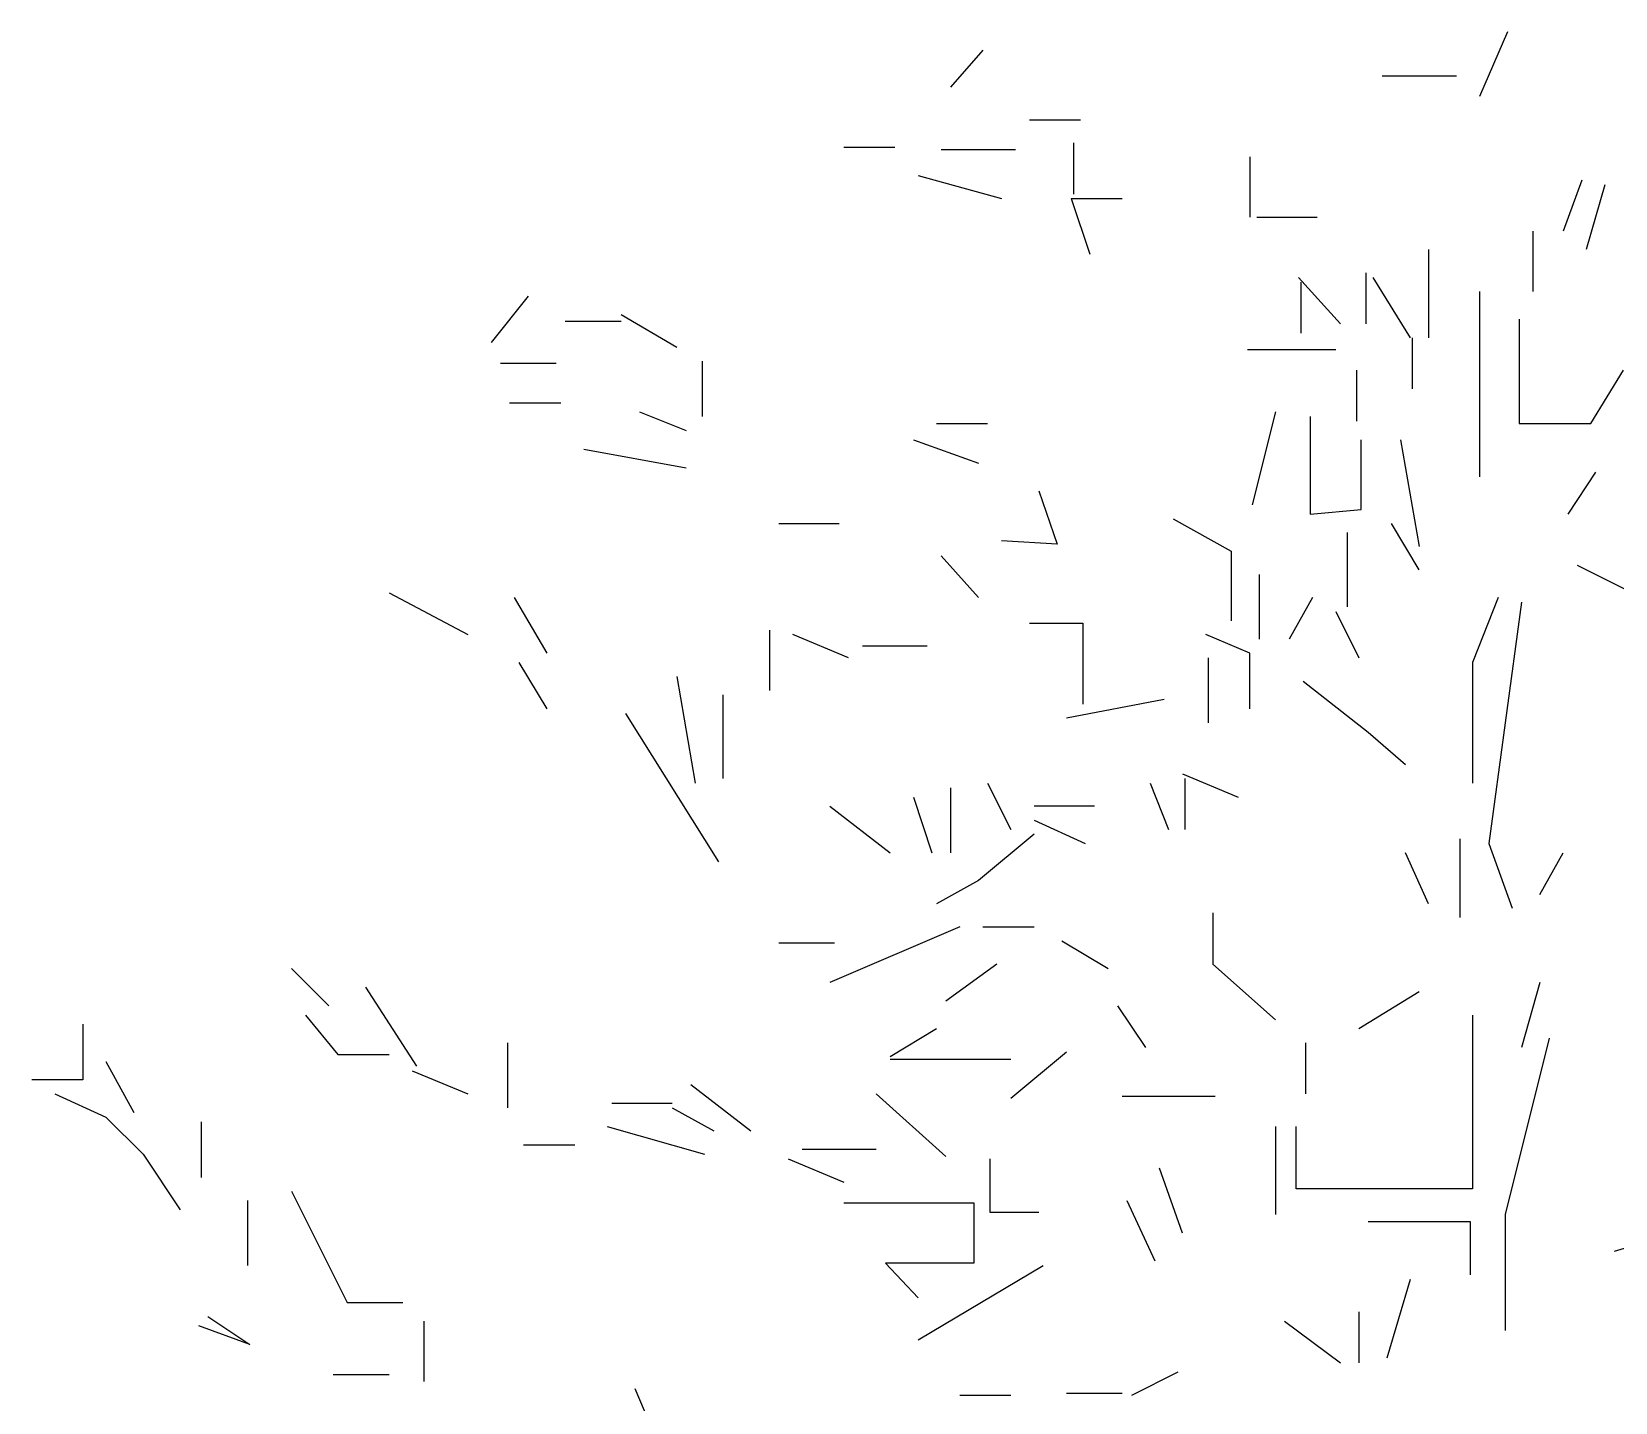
# Model space of a CAD drawing. Header units: metres. Extents: x -3.9 to 3.3, y 0 to 12.9.
# Drawn here: x -1.823 to 0.174, y 9.33 to 11.059 of the extents above; entities that cross this region are included whole.
import ezdxf

# ---------------------------------------------------------------- set-up
doc = ezdxf.new("R2010")
doc.units = ezdxf.units.M
doc.header["$LTSCALE"] = 0.2

msp = doc.modelspace()

# ---------------------------------------------------------------- linework, layer by layer
at = {"linetype": 'Continuous'}
for p, q in [((0.038, 11.0589), (0.0029, 10.977)), ((-0.6233, 11.0355), (-0.6642, 10.9887)), ((-0.6233, 11.0355), (-0.6642, 10.9887)), ((-0.12, 11.0033), (-0.0263, 11.0033)), ((-0.12, 11.0033), (-0.0263, 11.0033)), ((-0.12, 11.0033), (-0.0263, 11.0033)), ((-0.12, 11.0033), (-0.0263, 11.0033)), ((-0.12, 11.0033), (-0.0263, 11.0033)), ((-0.12, 11.0033), (-0.0263, 11.0033)), ((-0.12, 11.0033), (-0.0263, 11.0033)), ((-0.12, 11.0033), (-0.0263, 11.0033)), ((-0.12, 11.0033), (-0.0263, 11.0033)), ((-0.5647, 10.9477), (-0.5004, 10.9477)), ((-0.7344, 10.9126), (-0.7988, 10.9126)), ((-0.7344, 10.9126), (-0.7988, 10.9126)), ((-0.7344, 10.9126), (-0.7988, 10.9126)), ((-0.7344, 10.9126), (-0.7988, 10.9126)), ((-0.5823, 10.9097), (-0.6759, 10.9097)), ((-0.5091, 10.9185), (-0.5091, 10.8541)), ((-0.5091, 10.9185), (-0.5091, 10.8541)), ((-0.5091, 10.9185), (-0.5091, 10.8541)), ((-0.5091, 10.9185), (-0.5091, 10.8541)), ((-0.2868, 10.9009), (-0.2868, 10.8248)), ((-0.2868, 10.9009), (-0.2868, 10.8248)), ((-0.2868, 10.9009), (-0.2868, 10.8248)), ((-0.2868, 10.9009), (-0.2868, 10.8248)), ((-0.2868, 10.9009), (-0.2868, 10.8248)), ((-0.2868, 10.9009), (-0.2868, 10.8248)), ((-0.2868, 10.9009), (-0.2868, 10.8248)), ((-0.2868, 10.9009), (-0.2868, 10.8248)), ((-0.2868, 10.9009), (-0.2868, 10.8248)), ((-0.2868, 10.9009), (-0.2868, 10.8248)), ((-0.2868, 10.9009), (-0.2868, 10.8248)), ((-0.2868, 10.9009), (-0.2868, 10.8248)), ((-0.2868, 10.9009), (-0.2868, 10.8248)), ((-0.2868, 10.9009), (-0.2868, 10.8248)), ((-0.2868, 10.9009), (-0.2868, 10.8248)), ((-0.2868, 10.9009), (-0.2868, 10.8248)), ((-0.2868, 10.9009), (-0.2868, 10.8248)), ((-0.2868, 10.9009), (-0.2868, 10.8248)), ((-0.2868, 10.9009), (-0.2868, 10.8248)), ((-0.2868, 10.9009), (-0.2868, 10.8248)), ((-0.7052, 10.8775), (-0.5998, 10.8483)), ((-0.7052, 10.8775), (-0.5998, 10.8483)), ((-0.7052, 10.8775), (-0.5998, 10.8483)), ((-0.7052, 10.8775), (-0.5998, 10.8483)), ((-0.7052, 10.8775), (-0.5998, 10.8483)), ((-0.7052, 10.8775), (-0.5998, 10.8483)), ((-0.7052, 10.8775), (-0.5998, 10.8483)), ((-0.7052, 10.8775), (-0.5998, 10.8483)), ((-0.7052, 10.8775), (-0.5998, 10.8483)), ((-0.7052, 10.8775), (-0.5998, 10.8483)), ((-0.7052, 10.8775), (-0.5998, 10.8483)), ((-0.7052, 10.8775), (-0.5998, 10.8483)), ((-0.7052, 10.8775), (-0.5998, 10.8483)), ((-0.7052, 10.8775), (-0.5998, 10.8483)), ((0.1317, 10.8717), (0.1083, 10.8073)), ((0.1317, 10.8717), (0.1083, 10.8073)), ((0.1317, 10.8717), (0.1083, 10.8073)), ((0.1609, 10.8658), (0.1375, 10.7839)), ((0.1609, 10.8658), (0.1375, 10.7839)), ((0.1609, 10.8658), (0.1375, 10.7839)), ((0.1609, 10.8658), (0.1375, 10.7839)), ((0.1609, 10.8658), (0.1375, 10.7839)), ((0.1609, 10.8658), (0.1375, 10.7839)), ((0.1609, 10.8658), (0.1375, 10.7839)), ((-0.5121, 10.8483), (-0.4887, 10.778)), ((-0.5121, 10.8483), (-0.4887, 10.778)), ((-0.5121, 10.8483), (-0.4887, 10.778)), ((-0.5121, 10.8483), (-0.4887, 10.778)), ((-0.5121, 10.8483), (-0.4477, 10.8483)), ((-0.5121, 10.8483), (-0.4887, 10.778)), ((-0.5121, 10.8483), (-0.4887, 10.778)), ((-0.5121, 10.8483), (-0.4887, 10.778)), ((-0.5121, 10.8483), (-0.4887, 10.778)), ((-0.5121, 10.8483), (-0.4887, 10.778)), ((-0.5121, 10.8483), (-0.4887, 10.778)), ((-0.5121, 10.8483), (-0.4477, 10.8483)), ((-0.278, 10.8248), (-0.2019, 10.8248)), ((-0.278, 10.8248), (-0.2019, 10.8248)), ((-0.278, 10.8248), (-0.2019, 10.8248)), ((-0.278, 10.8248), (-0.2019, 10.8248)), ((-0.278, 10.8248), (-0.2019, 10.8248)), ((-0.278, 10.8248), (-0.2019, 10.8248)), ((-0.278, 10.8248), (-0.2019, 10.8248)), ((-0.278, 10.8248), (-0.2019, 10.8248)), ((-0.278, 10.8248), (-0.2019, 10.8248)), ((-0.278, 10.8248), (-0.2019, 10.8248)), ((0.0702, 10.8073), (0.0702, 10.7312)), ((0.0702, 10.8073), (0.0702, 10.7312)), ((0.0702, 10.8073), (0.0702, 10.7312)), ((0.0702, 10.8073), (0.0702, 10.7312)), ((-0.0614, 10.7839), (-0.0614, 10.6727)), ((-0.0614, 10.7839), (-0.0614, 10.6727)), ((-0.0614, 10.7839), (-0.0614, 10.6727)), ((-0.1726, 10.6902), (-0.2253, 10.7488)), ((-0.1726, 10.6902), (-0.2253, 10.7488)), ((-0.1726, 10.6902), (-0.2253, 10.7488)), ((-0.1726, 10.6902), (-0.2253, 10.7488)), ((-0.1726, 10.6902), (-0.2253, 10.7488)), ((-0.1726, 10.6902), (-0.2253, 10.7488)), ((-0.1726, 10.6902), (-0.2253, 10.7488)), ((-0.1726, 10.6902), (-0.2253, 10.7488)), ((-0.1726, 10.6902), (-0.2253, 10.7488)), ((-0.1726, 10.6902), (-0.2253, 10.7488)), ((-0.1726, 10.6902), (-0.2253, 10.7488)), ((-0.1726, 10.6902), (-0.2253, 10.7488)), ((-0.1726, 10.6902), (-0.2253, 10.7488)), ((-0.1726, 10.6902), (-0.2253, 10.7488)), ((-0.1726, 10.6902), (-0.2253, 10.7488)), ((-0.1405, 10.7546), (-0.1405, 10.6902)), ((-0.1405, 10.7546), (-0.1405, 10.6902)), ((-0.1405, 10.7546), (-0.1405, 10.6902)), ((-0.1405, 10.7546), (-0.1405, 10.6902)), ((-0.1405, 10.7546), (-0.1405, 10.6902)), ((-0.1405, 10.7546), (-0.1405, 10.6902)), ((-0.1405, 10.7546), (-0.1405, 10.6902)), ((-0.1405, 10.7546), (-0.1405, 10.6902)), ((-0.1405, 10.7546), (-0.1405, 10.6902)), ((-0.1405, 10.7546), (-0.1405, 10.6902)), ((-0.1405, 10.7546), (-0.1405, 10.6902)), ((-0.1405, 10.7546), (-0.1405, 10.6902)), ((-0.1405, 10.7546), (-0.1405, 10.6902)), ((-0.1405, 10.7546), (-0.1405, 10.6902)), ((-0.1405, 10.7546), (-0.1405, 10.6902)), ((-0.1317, 10.7488), (-0.0848, 10.6727)), ((-0.1317, 10.7488), (-0.0848, 10.6727)), ((-0.1317, 10.7488), (-0.0848, 10.6727)), ((-0.1317, 10.7488), (-0.0848, 10.6727)), ((-0.1317, 10.7488), (-0.0848, 10.6727)), ((-0.1317, 10.7488), (-0.0848, 10.6727)), ((-0.1317, 10.7488), (-0.0848, 10.6727)), ((-0.1317, 10.7488), (-0.0848, 10.6727)), ((-1.1968, 10.7254), (-1.2436, 10.6668)), ((-1.1968, 10.7254), (-1.2436, 10.6668)), ((-1.1968, 10.7254), (-1.2436, 10.6668)), ((-1.1968, 10.7254), (-1.2436, 10.6668)), ((-1.1968, 10.7254), (-1.2436, 10.6668)), ((-0.2224, 10.7429), (-0.2224, 10.6785)), ((-0.2224, 10.7429), (-0.2224, 10.6785)), ((0.0029, 10.7312), (0.0029, 10.4971)), ((0.0029, 10.7312), (0.0029, 10.4971)), ((0.0029, 10.7312), (0.0029, 10.4971)), ((0.0029, 10.7312), (0.0029, 10.4971)), ((0.0029, 10.7312), (0.0029, 10.4971)), ((0.0029, 10.7312), (0.0029, 10.4971)), ((0.0029, 10.7312), (0.0029, 10.4971)), ((0.0029, 10.7312), (0.0029, 10.4971)), ((-1.0797, 10.6932), (-1.15, 10.6932)), ((-1.0797, 10.6932), (-1.15, 10.6932)), ((-1.0797, 10.6932), (-1.15, 10.6932)), ((-1.0797, 10.6932), (-1.15, 10.6932)), ((-1.0797, 10.6932), (-1.15, 10.6932)), ((-1.0797, 10.702), (-1.0095, 10.661)), ((-1.0797, 10.702), (-1.0095, 10.661)), ((0.0527, 10.6961), (0.0527, 10.5644)), ((0.0527, 10.6961), (0.0527, 10.5644)), ((0.0527, 10.6961), (0.0527, 10.5644)), ((0.0527, 10.6961), (0.0527, 10.5644)), ((0.0527, 10.6961), (0.0527, 10.5644)), ((0.0527, 10.6961), (0.0527, 10.5644)), ((-0.0819, 10.6727), (-0.0819, 10.6083)), ((-0.0819, 10.6727), (-0.0819, 10.6083)), ((-0.2897, 10.6581), (-0.1785, 10.6581)), ((-0.2897, 10.6581), (-0.1785, 10.6581)), ((-0.2897, 10.6581), (-0.1785, 10.6581)), ((-0.2897, 10.6581), (-0.1785, 10.6581)), ((-0.2897, 10.6581), (-0.1785, 10.6581)), ((-0.2897, 10.6581), (-0.1785, 10.6581)), ((-1.2319, 10.6405), (-1.1617, 10.6405)), ((-0.9773, 10.6434), (-0.9773, 10.5732)), ((-0.9773, 10.6434), (-0.9773, 10.5732)), ((-0.9773, 10.6434), (-0.9773, 10.5732)), ((-0.9773, 10.6434), (-0.9773, 10.5732)), ((-0.9773, 10.6434), (-0.9773, 10.5732)), ((-0.9773, 10.6434), (-0.9773, 10.5732)), ((-0.9773, 10.6434), (-0.9773, 10.5732)), ((-0.1522, 10.6317), (-0.1522, 10.5674)), ((-0.1522, 10.6317), (-0.1522, 10.5674)), ((-0.1522, 10.6317), (-0.1522, 10.5674)), ((-0.1522, 10.6317), (-0.1522, 10.5674)), ((-0.1522, 10.6317), (-0.1522, 10.5674)), ((0.1434, 10.5644), (0.1844, 10.6317)), ((0.1434, 10.5644), (0.1844, 10.6317)), ((0.1434, 10.5644), (0.1844, 10.6317)), ((0.1434, 10.5644), (0.1844, 10.6317)), ((0.1434, 10.5644), (0.1844, 10.6317)), ((0.1434, 10.5644), (0.1844, 10.6317)), ((-1.2202, 10.5908), (-1.1558, 10.5908)), ((-1.2202, 10.5908), (-1.1558, 10.5908)), ((-1.0563, 10.5791), (-0.9978, 10.5556)), ((-1.0563, 10.5791), (-0.9978, 10.5556)), ((-1.0563, 10.5791), (-0.9978, 10.5556)), ((-1.0563, 10.5791), (-0.9978, 10.5556)), ((-1.0563, 10.5791), (-0.9978, 10.5556)), ((-1.0563, 10.5791), (-0.9978, 10.5556)), ((-1.0563, 10.5791), (-0.9978, 10.5556)), ((-0.6818, 10.5644), (-0.6174, 10.5644)), ((-0.6818, 10.5644), (-0.6174, 10.5644)), ((-0.2546, 10.5791), (-0.2838, 10.462)), ((-0.2546, 10.5791), (-0.2838, 10.462)), ((-0.2546, 10.5791), (-0.2838, 10.462)), ((-0.2546, 10.5791), (-0.2838, 10.462)), ((-0.2546, 10.5791), (-0.2838, 10.462)), ((-0.2107, 10.5732), (-0.2107, 10.4503)), ((-0.2107, 10.5732), (-0.2107, 10.4503)), ((-0.2107, 10.5732), (-0.2107, 10.4503)), ((-0.2107, 10.5732), (-0.2107, 10.4503)), ((-0.2107, 10.5732), (-0.2107, 10.4503)), ((-0.2107, 10.5732), (-0.2107, 10.4503)), ((-0.2107, 10.5732), (-0.2107, 10.4503)), ((-0.2107, 10.5732), (-0.2107, 10.4503)), ((-0.2107, 10.5732), (-0.2107, 10.4503)), ((-0.2107, 10.5732), (-0.2107, 10.4503)), ((-0.2107, 10.5732), (-0.2107, 10.4503)), ((0.0527, 10.5644), (0.1434, 10.5644)), ((0.0527, 10.5644), (0.1434, 10.5644)), ((0.0527, 10.5644), (0.1434, 10.5644)), ((0.0527, 10.5644), (0.1434, 10.5644)), ((0.0527, 10.5644), (0.1434, 10.5644)), ((0.0527, 10.5644), (0.1434, 10.5644)), ((-1.1265, 10.5322), (-0.9978, 10.5088)), ((-1.1265, 10.5322), (-0.9978, 10.5088)), ((-1.1265, 10.5322), (-0.9978, 10.5088)), ((-1.1265, 10.5322), (-0.9978, 10.5088)), ((-1.1265, 10.5322), (-0.9978, 10.5088)), ((-1.1265, 10.5322), (-0.9978, 10.5088)), ((-1.1265, 10.5322), (-0.9978, 10.5088)), ((-0.711, 10.5439), (-0.6291, 10.5147)), ((-0.711, 10.5439), (-0.6291, 10.5147)), ((-0.711, 10.5439), (-0.6291, 10.5147)), ((-0.711, 10.5439), (-0.6291, 10.5147)), ((-0.711, 10.5439), (-0.6291, 10.5147)), ((-0.711, 10.5439), (-0.6291, 10.5147)), ((-0.711, 10.5439), (-0.6291, 10.5147)), ((-0.711, 10.5439), (-0.6291, 10.5147)), ((-0.711, 10.5439), (-0.6291, 10.5147)), ((-0.711, 10.5439), (-0.6291, 10.5147)), ((-0.711, 10.5439), (-0.6291, 10.5147)), ((-0.711, 10.5439), (-0.6291, 10.5147)), ((-0.711, 10.5439), (-0.6291, 10.5147)), ((-0.711, 10.5439), (-0.6291, 10.5147)), ((-0.711, 10.5439), (-0.6291, 10.5147)), ((-0.1463, 10.4562), (-0.1463, 10.5439)), ((-0.1463, 10.4562), (-0.1463, 10.5439)), ((-0.1463, 10.4562), (-0.1463, 10.5439)), ((-0.1463, 10.4562), (-0.1463, 10.5439)), ((-0.1463, 10.4562), (-0.1463, 10.5439)), ((-0.1463, 10.4562), (-0.1463, 10.5439)), ((-0.1463, 10.4562), (-0.1463, 10.5439)), ((-0.1463, 10.4562), (-0.1463, 10.5439)), ((-0.1463, 10.4562), (-0.1463, 10.5439)), ((-0.1463, 10.4562), (-0.1463, 10.5439)), ((-0.1463, 10.4562), (-0.1463, 10.5439)), ((-0.0966, 10.5439), (-0.0731, 10.4093)), ((-0.0966, 10.5439), (-0.0731, 10.4093)), ((-0.0966, 10.5439), (-0.0731, 10.4093)), ((-0.0966, 10.5439), (-0.0731, 10.4093)), ((-0.0966, 10.5439), (-0.0731, 10.4093)), ((-0.0966, 10.5439), (-0.0731, 10.4093)), ((-0.0966, 10.5439), (-0.0731, 10.4093)), ((-0.0966, 10.5439), (-0.0731, 10.4093)), ((-0.0966, 10.5439), (-0.0731, 10.4093)), ((-0.0966, 10.5439), (-0.0731, 10.4093)), ((-0.0966, 10.5439), (-0.0731, 10.4093)), ((-0.0966, 10.5439), (-0.0731, 10.4093)), ((0.1492, 10.503), (0.1141, 10.4503)), ((0.1492, 10.503), (0.1141, 10.4503)), ((0.1492, 10.503), (0.1141, 10.4503)), ((0.1492, 10.503), (0.1141, 10.4503)), ((0.1492, 10.503), (0.1141, 10.4503)), ((0.1492, 10.503), (0.1141, 10.4503)), ((0.1492, 10.503), (0.1141, 10.4503)), ((0.1492, 10.503), (0.1141, 10.4503)), ((0.1492, 10.503), (0.1141, 10.4503)), ((0.1492, 10.503), (0.1141, 10.4503)), ((0.1492, 10.503), (0.1141, 10.4503)), ((0.1492, 10.503), (0.1141, 10.4503)), ((0.1492, 10.503), (0.1141, 10.4503)), ((-0.553, 10.4796), (-0.5296, 10.4123)), ((-0.553, 10.4796), (-0.5296, 10.4123)), ((-0.553, 10.4796), (-0.5296, 10.4123)), ((-0.553, 10.4796), (-0.5296, 10.4123)), ((-0.553, 10.4796), (-0.5296, 10.4123)), ((-0.553, 10.4796), (-0.5296, 10.4123)), ((-0.553, 10.4796), (-0.5296, 10.4123)), ((-0.553, 10.4796), (-0.5296, 10.4123)), ((-0.553, 10.4796), (-0.5296, 10.4123)), ((-0.553, 10.4796), (-0.5296, 10.4123)), ((-0.553, 10.4796), (-0.5296, 10.4123)), ((-0.553, 10.4796), (-0.5296, 10.4123)), ((-0.553, 10.4796), (-0.5296, 10.4123)), ((-0.553, 10.4796), (-0.5296, 10.4123)), ((-0.553, 10.4796), (-0.5296, 10.4123)), ((-0.2107, 10.4503), (-0.1463, 10.4562)), ((-0.2107, 10.4503), (-0.1463, 10.4562)), ((-0.2107, 10.4503), (-0.1463, 10.4562)), ((-0.2107, 10.4503), (-0.1463, 10.4562)), ((-0.2107, 10.4503), (-0.1463, 10.4562)), ((-0.2107, 10.4503), (-0.1463, 10.4562)), ((-0.2107, 10.4503), (-0.1463, 10.4562)), ((-0.2107, 10.4503), (-0.1463, 10.4562)), ((-0.2107, 10.4503), (-0.1463, 10.4562)), ((-0.2107, 10.4503), (-0.1463, 10.4562)), ((-0.2107, 10.4503), (-0.1463, 10.4562)), ((-0.8807, 10.4386), (-0.8047, 10.4386)), ((-0.8807, 10.4386), (-0.8047, 10.4386)), ((-0.8807, 10.4386), (-0.8047, 10.4386)), ((-0.8807, 10.4386), (-0.8047, 10.4386)), ((-0.8807, 10.4386), (-0.8047, 10.4386)), ((-0.8807, 10.4386), (-0.8047, 10.4386)), ((-0.8807, 10.4386), (-0.8047, 10.4386)), ((-0.8807, 10.4386), (-0.8047, 10.4386)), ((-0.8807, 10.4386), (-0.8047, 10.4386)), ((-0.8807, 10.4386), (-0.8047, 10.4386)), ((-0.8807, 10.4386), (-0.8047, 10.4386)), ((-0.8807, 10.4386), (-0.8047, 10.4386)), ((-0.8807, 10.4386), (-0.8047, 10.4386)), ((-0.8807, 10.4386), (-0.8047, 10.4386)), ((-0.8807, 10.4386), (-0.8047, 10.4386)), ((-0.8807, 10.4386), (-0.8047, 10.4386)), ((-0.8807, 10.4386), (-0.8047, 10.4386)), ((-0.8807, 10.4386), (-0.8047, 10.4386)), ((-0.8807, 10.4386), (-0.8047, 10.4386)), ((-0.8807, 10.4386), (-0.8047, 10.4386)), ((-0.8807, 10.4386), (-0.8047, 10.4386)), ((-0.8807, 10.4386), (-0.8047, 10.4386)), ((-0.8807, 10.4386), (-0.8047, 10.4386)), ((-0.8807, 10.4386), (-0.8047, 10.4386)), ((-0.8807, 10.4386), (-0.8047, 10.4386)), ((-0.8807, 10.4386), (-0.8047, 10.4386)), ((-0.8807, 10.4386), (-0.8047, 10.4386)), ((-0.8807, 10.4386), (-0.8047, 10.4386)), ((-0.8807, 10.4386), (-0.8047, 10.4386)), ((-0.8807, 10.4386), (-0.8047, 10.4386)), ((-0.8807, 10.4386), (-0.8047, 10.4386)), ((-0.3833, 10.4445), (-0.3102, 10.4035)), ((-0.1639, 10.4269), (-0.1639, 10.3333)), ((-0.1639, 10.4269), (-0.1639, 10.3333)), ((-0.1639, 10.4269), (-0.1639, 10.3333)), ((-0.1639, 10.4269), (-0.1639, 10.3333)), ((-0.0731, 10.3801), (-0.1083, 10.4386)), ((-0.0731, 10.3801), (-0.1083, 10.4386)), ((-0.0731, 10.3801), (-0.1083, 10.4386)), ((-0.0731, 10.3801), (-0.1083, 10.4386)), ((-0.5296, 10.4123), (-0.5998, 10.4167)), ((-0.5296, 10.4123), (-0.5998, 10.4167)), ((-0.5296, 10.4123), (-0.5998, 10.4167)), ((-0.5296, 10.4123), (-0.5998, 10.4167)), ((-0.5296, 10.4123), (-0.5998, 10.4167)), ((-0.5296, 10.4123), (-0.5998, 10.4167)), ((-0.5296, 10.4123), (-0.5998, 10.4167)), ((-0.5296, 10.4123), (-0.5998, 10.4167)), ((-0.5296, 10.4123), (-0.5998, 10.4167)), ((-0.5296, 10.4123), (-0.5998, 10.4167)), ((-0.5296, 10.4123), (-0.5998, 10.4167)), ((-0.5296, 10.4123), (-0.5998, 10.4167)), ((-0.5296, 10.4123), (-0.5998, 10.4167)), ((-0.5296, 10.4123), (-0.5998, 10.4167)), ((-0.5296, 10.4123), (-0.5998, 10.4167)), ((-0.6759, 10.3976), (-0.6291, 10.345)), ((-0.6759, 10.3976), (-0.6291, 10.345)), ((-0.6759, 10.3976), (-0.6291, 10.345)), ((-0.6759, 10.3976), (-0.6291, 10.345)), ((-0.6759, 10.3976), (-0.6291, 10.345)), ((-0.6759, 10.3976), (-0.6291, 10.345)), ((-0.6759, 10.3976), (-0.6291, 10.345)), ((-0.6759, 10.3976), (-0.6291, 10.345)), ((-0.6759, 10.3976), (-0.6291, 10.345)), ((-0.6759, 10.3976), (-0.6291, 10.345)), ((-0.6759, 10.3976), (-0.6291, 10.345)), ((-0.6759, 10.3976), (-0.6291, 10.345)), ((-0.6759, 10.3976), (-0.6291, 10.345)), ((-0.6759, 10.3976), (-0.6291, 10.345)), ((-0.6759, 10.3976), (-0.6291, 10.345)), ((-0.3102, 10.4035), (-0.3102, 10.3157)), ((0.1258, 10.3859), (0.2312, 10.3333)), ((0.1258, 10.3859), (0.2312, 10.3333)), ((0.1258, 10.3859), (0.2312, 10.3333)), ((0.1258, 10.3859), (0.2312, 10.3333)), ((0.1258, 10.3859), (0.2312, 10.3333)), ((0.1258, 10.3859), (0.2312, 10.3333)), ((-0.275, 10.3742), (-0.275, 10.2923)), ((-0.275, 10.3742), (-0.275, 10.2923)), ((-1.3723, 10.3508), (-1.2728, 10.2982)), ((-1.3723, 10.3508), (-1.2728, 10.2982)), ((-1.3723, 10.3508), (-1.2728, 10.2982)), ((-1.3723, 10.3508), (-1.2728, 10.2982)), ((-1.3723, 10.3508), (-1.2728, 10.2982)), ((-1.3723, 10.3508), (-1.2728, 10.2982)), ((-1.3723, 10.3508), (-1.2728, 10.2982)), ((-1.3723, 10.3508), (-1.2728, 10.2982)), ((-1.3723, 10.3508), (-1.2728, 10.2982)), ((-1.3723, 10.3508), (-1.2728, 10.2982)), ((-1.3723, 10.3508), (-1.2728, 10.2982)), ((-1.3723, 10.3508), (-1.2728, 10.2982)), ((-1.3723, 10.3508), (-1.2728, 10.2982)), ((-1.3723, 10.3508), (-1.2728, 10.2982)), ((-1.3723, 10.3508), (-1.2728, 10.2982)), ((-1.2143, 10.345), (-1.1734, 10.2747)), ((-1.2143, 10.345), (-1.1734, 10.2747)), ((-1.2143, 10.345), (-1.1734, 10.2747)), ((-0.2078, 10.345), (-0.237, 10.2923)), ((-0.2078, 10.345), (-0.237, 10.2923)), ((-0.2078, 10.345), (-0.237, 10.2923)), ((0.0263, 10.345), (-0.0059, 10.263)), ((0.0263, 10.345), (-0.0059, 10.263)), ((0.0263, 10.345), (-0.0059, 10.263)), ((0.0263, 10.345), (-0.0059, 10.263)), ((0.0263, 10.345), (-0.0059, 10.263)), ((0.0263, 10.345), (-0.0059, 10.263)), ((0.0263, 10.345), (-0.0059, 10.263)), ((0.0263, 10.345), (-0.0059, 10.263)), ((-0.1785, 10.3274), (-0.1492, 10.2689)), ((-0.1785, 10.3274), (-0.1492, 10.2689)), ((-0.1785, 10.3274), (-0.1492, 10.2689)), ((-0.1785, 10.3274), (-0.1492, 10.2689)), ((-0.1785, 10.3274), (-0.1492, 10.2689)), ((-0.1785, 10.3274), (-0.1492, 10.2689)), ((-0.1785, 10.3274), (-0.1492, 10.2689)), ((-0.1785, 10.3274), (-0.1492, 10.2689)), ((-0.1785, 10.3274), (-0.1492, 10.2689)), ((-0.1785, 10.3274), (-0.1492, 10.2689)), ((0.0556, 10.3391), (0.0146, 10.0348)), ((0.0556, 10.3391), (0.0146, 10.0348)), ((0.0556, 10.3391), (0.0146, 10.0348)), ((0.0556, 10.3391), (0.0146, 10.0348)), ((0.0556, 10.3391), (0.0146, 10.0348)), ((0.0556, 10.3391), (0.0146, 10.0348)), ((-0.5647, 10.3128), (-0.4974, 10.3128)), ((-0.4974, 10.3128), (-0.4974, 10.2104)), ((-0.8925, 10.304), (-0.8925, 10.2279)), ((-0.8925, 10.304), (-0.8925, 10.2279)), ((-0.8925, 10.304), (-0.8925, 10.2279)), ((-0.8925, 10.304), (-0.8925, 10.2279)), ((-0.8925, 10.304), (-0.8925, 10.2279)), ((-0.8925, 10.304), (-0.8925, 10.2279)), ((-0.8925, 10.304), (-0.8925, 10.2279)), ((-0.793, 10.2689), (-0.8632, 10.2982)), ((-0.2868, 10.2747), (-0.3423, 10.2982)), ((-0.2868, 10.2747), (-0.3423, 10.2982)), ((-0.2868, 10.2747), (-0.3423, 10.2982)), ((-0.2868, 10.2747), (-0.3423, 10.2982)), ((-0.2868, 10.2747), (-0.3423, 10.2982)), ((-0.6935, 10.2835), (-0.7754, 10.2835)), ((-0.3394, 10.2689), (-0.3394, 10.187)), ((-0.3394, 10.2689), (-0.3394, 10.187)), ((-0.3394, 10.2689), (-0.3394, 10.187)), ((-0.3394, 10.2689), (-0.3394, 10.187)), ((-0.3394, 10.2689), (-0.3394, 10.187)), ((-0.2868, 10.2045), (-0.2868, 10.2747)), ((-0.2868, 10.2045), (-0.2868, 10.2747)), ((-0.2868, 10.2045), (-0.2868, 10.2747)), ((-0.2868, 10.2045), (-0.2868, 10.2747)), ((-0.2868, 10.2045), (-0.2868, 10.2747)), ((-1.2085, 10.263), (-1.1734, 10.2045)), ((-1.2085, 10.263), (-1.1734, 10.2045)), ((-1.0095, 10.2455), (-0.9861, 10.1109)), ((-0.0059, 10.263), (-0.0059, 10.1109)), ((-0.0059, 10.263), (-0.0059, 10.1109)), ((-0.0059, 10.263), (-0.0059, 10.1109)), ((-0.0059, 10.263), (-0.0059, 10.1109)), ((-0.0059, 10.263), (-0.0059, 10.1109)), ((-0.0059, 10.263), (-0.0059, 10.1109)), ((-0.0059, 10.263), (-0.0059, 10.1109)), ((-0.0059, 10.263), (-0.0059, 10.1109)), ((-0.2195, 10.2396), (-0.1375, 10.1753)), ((-0.2195, 10.2396), (-0.1375, 10.1753)), ((-0.2195, 10.2396), (-0.1375, 10.1753)), ((-0.2195, 10.2396), (-0.1375, 10.1753)), ((-0.2195, 10.2396), (-0.1375, 10.1753)), ((-0.2195, 10.2396), (-0.1375, 10.1753)), ((-0.2195, 10.2396), (-0.1375, 10.1753)), ((-0.2195, 10.2396), (-0.1375, 10.1753)), ((-0.2195, 10.2396), (-0.1375, 10.1753)), ((-0.951, 10.1167), (-0.951, 10.2221)), ((-0.951, 10.1167), (-0.951, 10.2221)), ((-0.951, 10.1167), (-0.951, 10.2221)), ((-0.951, 10.1167), (-0.951, 10.2221)), ((-0.395, 10.2162), (-0.5179, 10.1928)), ((-0.395, 10.2162), (-0.5179, 10.1928)), ((-0.395, 10.2162), (-0.5179, 10.1928)), ((-0.395, 10.2162), (-0.5179, 10.1928)), ((-0.395, 10.2162), (-0.5179, 10.1928)), ((-1.0739, 10.1987), (-0.9568, 10.0114)), ((-1.0739, 10.1987), (-0.9568, 10.0114)), ((-1.0739, 10.1987), (-0.9568, 10.0114)), ((-0.1375, 10.1753), (-0.0907, 10.1343)), ((-0.1375, 10.1753), (-0.0907, 10.1343)), ((-0.1375, 10.1753), (-0.0907, 10.1343)), ((-0.1375, 10.1753), (-0.0907, 10.1343)), ((-0.1375, 10.1753), (-0.0907, 10.1343)), ((-0.1375, 10.1753), (-0.0907, 10.1343)), ((-0.1375, 10.1753), (-0.0907, 10.1343)), ((-0.1375, 10.1753), (-0.0907, 10.1343)), ((-0.1375, 10.1753), (-0.0907, 10.1343)), ((-0.6174, 10.1109), (-0.5881, 10.0524)), ((-0.6174, 10.1109), (-0.5881, 10.0524)), ((-0.4126, 10.1109), (-0.3892, 10.0524)), ((-0.3716, 10.1226), (-0.3014, 10.0933)), ((-0.3716, 10.1226), (-0.3014, 10.0933)), ((-0.3716, 10.1226), (-0.3014, 10.0933)), ((-0.3716, 10.1226), (-0.3014, 10.0933)), ((-0.3716, 10.1226), (-0.3014, 10.0933)), ((-0.3716, 10.1226), (-0.3014, 10.0933)), ((-0.3716, 10.1226), (-0.3014, 10.0933)), ((-0.3716, 10.1226), (-0.3014, 10.0933)), ((-0.3716, 10.1226), (-0.3014, 10.0933)), ((-0.3716, 10.1226), (-0.3014, 10.0933)), ((-0.3716, 10.1226), (-0.3014, 10.0933)), ((-0.3716, 10.1226), (-0.3014, 10.0933)), ((-0.3687, 10.1167), (-0.3687, 10.0524)), ((-0.3687, 10.1167), (-0.3687, 10.0524)), ((-0.711, 10.0933), (-0.6876, 10.0231)), ((-0.711, 10.0933), (-0.6876, 10.0231)), ((-0.6642, 10.105), (-0.6642, 10.0231)), ((-0.6642, 10.105), (-0.6642, 10.0231)), ((-0.6642, 10.105), (-0.6642, 10.0231)), ((-0.6642, 10.105), (-0.6642, 10.0231)), ((-0.6642, 10.105), (-0.6642, 10.0231)), ((-0.6642, 10.105), (-0.6642, 10.0231)), ((-0.6642, 10.105), (-0.6642, 10.0231)), ((-0.8164, 10.0816), (-0.7403, 10.0231)), ((-0.8164, 10.0816), (-0.7403, 10.0231)), ((-0.4828, 10.0816), (-0.5589, 10.0816)), ((-0.4828, 10.0816), (-0.5589, 10.0816)), ((-0.4828, 10.0816), (-0.5589, 10.0816)), ((-0.4828, 10.0816), (-0.5589, 10.0816)), ((-0.4828, 10.0816), (-0.5589, 10.0816)), ((-0.4828, 10.0816), (-0.5589, 10.0816)), ((-0.5589, 10.0465), (-0.6291, 9.988)), ((-0.5589, 10.0465), (-0.6291, 9.988)), ((-0.5589, 10.0465), (-0.6291, 9.988)), ((-0.5589, 10.0465), (-0.6291, 9.988)), ((-0.5589, 10.0641), (-0.4945, 10.0348)), ((-0.5589, 10.0641), (-0.4945, 10.0348)), ((-0.0219, 10.0407), (-0.0219, 9.9412)), ((-0.0219, 10.0407), (-0.0219, 9.9412)), ((-0.0219, 10.0407), (-0.0219, 9.9412)), ((-0.0219, 10.0407), (-0.0219, 9.9412)), ((-0.0219, 10.0407), (-0.0219, 9.9412)), ((-0.0219, 10.0407), (-0.0219, 9.9412)), ((-0.0219, 10.0407), (-0.0219, 9.9412)), ((-0.0219, 10.0407), (-0.0219, 9.9412)), ((-0.0219, 10.0407), (-0.0219, 9.9412)), ((-0.0219, 10.0407), (-0.0219, 9.9412)), ((-0.0219, 10.0407), (-0.0219, 9.9412)), ((-0.0219, 10.0407), (-0.0219, 9.9412)), ((0.0146, 10.0348), (0.0439, 9.9529)), ((0.0146, 10.0348), (0.0439, 9.9529)), ((0.0146, 10.0348), (0.0439, 9.9529)), ((0.0146, 10.0348), (0.0439, 9.9529)), ((0.0146, 10.0348), (0.0439, 9.9529)), ((0.0146, 10.0348), (0.0439, 9.9529)), ((-0.0614, 9.9587), (-0.0907, 10.0231)), ((-0.0614, 9.9587), (-0.0907, 10.0231)), ((-0.0614, 9.9587), (-0.0907, 10.0231)), ((-0.0614, 9.9587), (-0.0907, 10.0231)), ((-0.0614, 9.9587), (-0.0907, 10.0231)), ((-0.0614, 9.9587), (-0.0907, 10.0231)), ((-0.0614, 9.9587), (-0.0907, 10.0231)), ((-0.0614, 9.9587), (-0.0907, 10.0231)), ((-0.0614, 9.9587), (-0.0907, 10.0231)), ((-0.0614, 9.9587), (-0.0907, 10.0231)), ((-0.0614, 9.9587), (-0.0907, 10.0231)), ((-0.0614, 9.9587), (-0.0907, 10.0231)), ((0.079, 9.9704), (0.1083, 10.0231)), ((0.079, 9.9704), (0.1083, 10.0231)), ((0.079, 9.9704), (0.1083, 10.0231)), ((0.079, 9.9704), (0.1083, 10.0231)), ((0.079, 9.9704), (0.1083, 10.0231)), ((0.079, 9.9704), (0.1083, 10.0231)), ((-0.6291, 9.988), (-0.6818, 9.9587)), ((-0.6291, 9.988), (-0.6818, 9.9587)), ((-0.6291, 9.988), (-0.6818, 9.9587)), ((-0.6291, 9.988), (-0.6818, 9.9587)), ((-0.3336, 9.947), (-0.3336, 9.8826)), ((-0.3336, 9.947), (-0.3336, 9.8826)), ((-0.6525, 9.9295), (-0.8164, 9.8592)), ((-0.6525, 9.9295), (-0.8164, 9.8592)), ((-0.6525, 9.9295), (-0.8164, 9.8592)), ((-0.6525, 9.9295), (-0.8164, 9.8592)), ((-0.6525, 9.9295), (-0.8164, 9.8592)), ((-0.6525, 9.9295), (-0.8164, 9.8592)), ((-0.6525, 9.9295), (-0.8164, 9.8592)), ((-0.6525, 9.9295), (-0.8164, 9.8592)), ((-0.6525, 9.9295), (-0.8164, 9.8592)), ((-0.6525, 9.9295), (-0.8164, 9.8592)), ((-0.6525, 9.9295), (-0.8164, 9.8592)), ((-0.6525, 9.9295), (-0.8164, 9.8592)), ((-0.6233, 9.9295), (-0.5589, 9.9295)), ((-0.6233, 9.9295), (-0.5589, 9.9295)), ((-0.8105, 9.909), (-0.8807, 9.909)), ((-0.5238, 9.9119), (-0.4653, 9.8768)), ((-0.5238, 9.9119), (-0.4653, 9.8768)), ((-0.5238, 9.9119), (-0.4653, 9.8768)), ((-0.5238, 9.9119), (-0.4653, 9.8768)), ((-0.5238, 9.9119), (-0.4653, 9.8768)), ((-0.5238, 9.9119), (-0.4653, 9.8768)), ((-0.5238, 9.9119), (-0.4653, 9.8768)), ((-0.5238, 9.9119), (-0.4653, 9.8768)), ((-0.5238, 9.9119), (-0.4653, 9.8768)), ((-0.5238, 9.9119), (-0.4653, 9.8768)), ((-1.4484, 9.83), (-1.4952, 9.8768)), ((-1.4484, 9.83), (-1.4952, 9.8768)), ((-1.4484, 9.83), (-1.4952, 9.8768)), ((-1.4484, 9.83), (-1.4952, 9.8768)), ((-0.6057, 9.8826), (-0.6701, 9.8358)), ((-0.6057, 9.8826), (-0.6701, 9.8358)), ((-0.3336, 9.8826), (-0.2546, 9.8124)), ((-0.3336, 9.8826), (-0.2546, 9.8124)), ((-1.3372, 9.7539), (-1.4016, 9.8534)), ((-1.3372, 9.7539), (-1.4016, 9.8534)), ((-1.3372, 9.7539), (-1.4016, 9.8534)), ((-1.3372, 9.7539), (-1.4016, 9.8534)), ((-0.0731, 9.8475), (-0.1492, 9.8007)), ((-0.0731, 9.8475), (-0.1492, 9.8007)), ((-0.0731, 9.8475), (-0.1492, 9.8007)), ((-0.0731, 9.8475), (-0.1492, 9.8007)), ((-0.0731, 9.8475), (-0.1492, 9.8007)), ((-0.0731, 9.8475), (-0.1492, 9.8007)), ((-0.0731, 9.8475), (-0.1492, 9.8007)), ((-0.0731, 9.8475), (-0.1492, 9.8007)), ((-0.0731, 9.8475), (-0.1492, 9.8007)), ((-0.0731, 9.8475), (-0.1492, 9.8007)), ((-0.0731, 9.8475), (-0.1492, 9.8007)), ((-0.0731, 9.8475), (-0.1492, 9.8007)), ((-0.0731, 9.8475), (-0.1492, 9.8007)), ((-0.0731, 9.8475), (-0.1492, 9.8007)), ((-0.0731, 9.8475), (-0.1492, 9.8007)), ((-0.0731, 9.8475), (-0.1492, 9.8007)), ((0.079, 9.8592), (0.0556, 9.7773)), ((0.079, 9.8592), (0.0556, 9.7773)), ((0.079, 9.8592), (0.0556, 9.7773)), ((0.079, 9.8592), (0.0556, 9.7773)), ((0.079, 9.8592), (0.0556, 9.7773)), ((0.079, 9.8592), (0.0556, 9.7773)), ((0.079, 9.8592), (0.0556, 9.7773)), ((0.079, 9.8592), (0.0556, 9.7773)), ((0.079, 9.8592), (0.0556, 9.7773)), ((-0.4535, 9.83), (-0.4184, 9.7773)), ((-0.4535, 9.83), (-0.4184, 9.7773)), ((-0.4535, 9.83), (-0.4184, 9.7773)), ((-1.7586, 9.8066), (-1.7586, 9.7363)), ((-1.7586, 9.8066), (-1.7586, 9.7363)), ((-1.4777, 9.8183), (-1.4367, 9.7685)), ((-1.4777, 9.8183), (-1.4367, 9.7685)), ((-1.4777, 9.8183), (-1.4367, 9.7685)), ((-1.4777, 9.8183), (-1.4367, 9.7685)), ((-0.0059, 9.8183), (-0.0059, 9.5988)), ((-0.0059, 9.8183), (-0.0059, 9.5988)), ((-0.0059, 9.8183), (-0.0059, 9.5988)), ((-0.0059, 9.8183), (-0.0059, 9.5988)), ((-0.6818, 9.8007), (-0.7403, 9.7656)), ((-0.6818, 9.8007), (-0.7403, 9.7656)), ((0.0907, 9.789), (0.0351, 9.5666)), ((0.0907, 9.789), (0.0351, 9.5666)), ((0.0907, 9.789), (0.0351, 9.5666)), ((0.0907, 9.789), (0.0351, 9.5666)), ((0.0907, 9.789), (0.0351, 9.5666)), ((0.0907, 9.789), (0.0351, 9.5666)), ((0.0907, 9.789), (0.0351, 9.5666)), ((0.0907, 9.789), (0.0351, 9.5666)), ((0.0907, 9.789), (0.0351, 9.5666)), ((0.0907, 9.789), (0.0351, 9.5666)), ((0.0907, 9.789), (0.0351, 9.5666)), ((0.0907, 9.789), (0.0351, 9.5666)), ((0.0907, 9.789), (0.0351, 9.5666)), ((0.0907, 9.789), (0.0351, 9.5666)), ((0.0907, 9.789), (0.0351, 9.5666)), ((-1.4367, 9.7685), (-1.3723, 9.7685)), ((-1.4367, 9.7685), (-1.3723, 9.7685)), ((-1.4367, 9.7685), (-1.3723, 9.7685)), ((-1.4367, 9.7685), (-1.3723, 9.7685)), ((-1.2231, 9.7832), (-1.2231, 9.7012)), ((-1.2231, 9.7832), (-1.2231, 9.7012)), ((-1.2231, 9.7832), (-1.2231, 9.7012)), ((-1.2231, 9.7832), (-1.2231, 9.7012)), ((-1.2231, 9.7832), (-1.2231, 9.7012)), ((-1.2231, 9.7832), (-1.2231, 9.7012)), ((-0.5179, 9.7715), (-0.5881, 9.7129)), ((-0.5179, 9.7715), (-0.5881, 9.7129)), ((-0.2165, 9.7832), (-0.2165, 9.7188)), ((-0.2165, 9.7832), (-0.2165, 9.7188)), ((-0.2165, 9.7832), (-0.2165, 9.7188)), ((-0.2165, 9.7832), (-0.2165, 9.7188)), ((-0.2165, 9.7832), (-0.2165, 9.7188)), ((-0.2165, 9.7832), (-0.2165, 9.7188)), ((-1.7293, 9.7598), (-1.6942, 9.6954)), ((-1.7293, 9.7598), (-1.6942, 9.6954)), ((-1.7293, 9.7598), (-1.6942, 9.6954)), ((-1.7293, 9.7598), (-1.6942, 9.6954)), ((-1.3431, 9.748), (-1.2728, 9.7188)), ((-1.3431, 9.748), (-1.2728, 9.7188)), ((-1.3431, 9.748), (-1.2728, 9.7188)), ((-0.7403, 9.7627), (-0.5881, 9.7627)), ((-0.7403, 9.7627), (-0.5881, 9.7627)), ((-0.7403, 9.7627), (-0.5881, 9.7627)), ((-0.7403, 9.7627), (-0.5881, 9.7627)), ((-0.7403, 9.7627), (-0.5881, 9.7627)), ((-0.7403, 9.7627), (-0.5881, 9.7627)), ((-1.7586, 9.7363), (-1.8229, 9.7363)), ((-1.7586, 9.7363), (-1.8229, 9.7363)), ((-0.9919, 9.7305), (-0.9159, 9.672)), ((-0.9919, 9.7305), (-0.9159, 9.672)), ((-0.9919, 9.7305), (-0.9159, 9.672)), ((-0.9919, 9.7305), (-0.9159, 9.672)), ((-0.9919, 9.7305), (-0.9159, 9.672)), ((-0.9919, 9.7305), (-0.9159, 9.672)), ((-1.7937, 9.7188), (-1.7293, 9.6895)), ((-1.7937, 9.7188), (-1.7293, 9.6895)), ((-1.0914, 9.7071), (-1.0153, 9.7071)), ((-1.0914, 9.7071), (-1.0153, 9.7071)), ((-0.7579, 9.7188), (-0.6701, 9.6398)), ((-0.7579, 9.7188), (-0.6701, 9.6398)), ((-0.7579, 9.7188), (-0.6701, 9.6398)), ((-0.7579, 9.7188), (-0.6701, 9.6398)), ((-0.4477, 9.7159), (-0.3306, 9.7159)), ((-0.4477, 9.7159), (-0.3306, 9.7159)), ((-0.4477, 9.7159), (-0.3306, 9.7159)), ((-0.4477, 9.7159), (-0.3306, 9.7159)), ((-0.4477, 9.7159), (-0.3306, 9.7159)), ((-1.7293, 9.6895), (-1.6825, 9.6427)), ((-1.7293, 9.6895), (-1.6825, 9.6427)), ((-1.0153, 9.7012), (-0.9627, 9.672)), ((-1.6093, 9.6837), (-1.6093, 9.6134)), ((-1.6093, 9.6837), (-1.6093, 9.6134)), ((-1.6093, 9.6837), (-1.6093, 9.6134)), ((-1.6093, 9.6837), (-1.6093, 9.6134)), ((-1.6093, 9.6837), (-1.6093, 9.6134)), ((-1.6093, 9.6837), (-1.6093, 9.6134)), ((-1.6093, 9.6837), (-1.6093, 9.6134)), ((-1.6093, 9.6837), (-1.6093, 9.6134)), ((-1.6093, 9.6837), (-1.6093, 9.6134)), ((-1.6093, 9.6837), (-1.6093, 9.6134)), ((-1.6093, 9.6837), (-1.6093, 9.6134)), ((-1.6093, 9.6837), (-1.6093, 9.6134)), ((-1.6093, 9.6837), (-1.6093, 9.6134)), ((-1.0973, 9.6778), (-0.9744, 9.6427)), ((-1.0973, 9.6778), (-0.9744, 9.6427)), ((-1.0973, 9.6778), (-0.9744, 9.6427)), ((-1.0973, 9.6778), (-0.9744, 9.6427)), ((-1.0973, 9.6778), (-0.9744, 9.6427)), ((-1.0973, 9.6778), (-0.9744, 9.6427)), ((-1.0973, 9.6778), (-0.9744, 9.6427)), ((-1.0973, 9.6778), (-0.9744, 9.6427)), ((-1.0973, 9.6778), (-0.9744, 9.6427)), ((-1.0973, 9.6778), (-0.9744, 9.6427)), ((-1.0973, 9.6778), (-0.9744, 9.6427)), ((-1.0973, 9.6778), (-0.9744, 9.6427)), ((-1.0973, 9.6778), (-0.9744, 9.6427)), ((-1.0973, 9.6778), (-0.9744, 9.6427)), ((-1.0973, 9.6778), (-0.9744, 9.6427)), ((-1.0973, 9.6778), (-0.9744, 9.6427)), ((-1.0973, 9.6778), (-0.9744, 9.6427)), ((-0.2546, 9.6778), (-0.2546, 9.5666)), ((-0.2546, 9.6778), (-0.2546, 9.5666)), ((-0.2546, 9.6778), (-0.2546, 9.5666)), ((-0.2546, 9.6778), (-0.2546, 9.5666)), ((-0.2546, 9.6778), (-0.2546, 9.5666)), ((-0.2546, 9.6778), (-0.2546, 9.5666)), ((-0.2282, 9.5988), (-0.2282, 9.6778)), ((-0.2282, 9.5988), (-0.2282, 9.6778)), ((-0.2282, 9.5988), (-0.2282, 9.6778)), ((-0.2282, 9.5988), (-0.2282, 9.6778)), ((-1.2026, 9.6544), (-1.1382, 9.6544)), ((-1.2026, 9.6544), (-1.1382, 9.6544)), ((-0.7579, 9.6486), (-0.8515, 9.6486)), ((-0.7579, 9.6486), (-0.8515, 9.6486)), ((-1.6825, 9.6427), (-1.6357, 9.5725)), ((-1.6825, 9.6427), (-1.6357, 9.5725)), ((-0.869, 9.6369), (-0.7988, 9.6076)), ((-0.869, 9.6369), (-0.7988, 9.6076)), ((-0.869, 9.6369), (-0.7988, 9.6076)), ((-0.869, 9.6369), (-0.7988, 9.6076)), ((-0.6145, 9.6369), (-0.6145, 9.5696)), ((-0.6145, 9.6369), (-0.6145, 9.5696)), ((-0.6145, 9.6369), (-0.6145, 9.5696)), ((-0.3716, 9.5432), (-0.4009, 9.6252)), ((-0.3716, 9.5432), (-0.4009, 9.6252)), ((-0.3716, 9.5432), (-0.4009, 9.6252)), ((-0.3716, 9.5432), (-0.4009, 9.6252)), ((-0.3716, 9.5432), (-0.4009, 9.6252)), ((-0.3716, 9.5432), (-0.4009, 9.6252)), ((-0.3716, 9.5432), (-0.4009, 9.6252)), ((-0.3716, 9.5432), (-0.4009, 9.6252)), ((-0.3716, 9.5432), (-0.4009, 9.6252)), ((-0.3716, 9.5432), (-0.4009, 9.6252)), ((-0.3716, 9.5432), (-0.4009, 9.6252)), ((-0.3716, 9.5432), (-0.4009, 9.6252)), ((-0.3716, 9.5432), (-0.4009, 9.6252)), ((-0.3716, 9.5432), (-0.4009, 9.6252)), ((-0.3716, 9.5432), (-0.4009, 9.6252)), ((-0.3716, 9.5432), (-0.4009, 9.6252)), ((-0.3716, 9.5432), (-0.4009, 9.6252)), ((-1.4952, 9.5959), (-1.425, 9.4554)), ((-1.4952, 9.5959), (-1.425, 9.4554)), ((-1.4952, 9.5959), (-1.425, 9.4554)), ((-1.4952, 9.5959), (-1.425, 9.4554)), ((-1.4952, 9.5959), (-1.425, 9.4554)), ((-1.4952, 9.5959), (-1.425, 9.4554)), ((-1.4952, 9.5959), (-1.425, 9.4554)), ((-1.4952, 9.5959), (-1.425, 9.4554)), ((-1.4952, 9.5959), (-1.425, 9.4554)), ((-1.4952, 9.5959), (-1.425, 9.4554)), ((-1.4952, 9.5959), (-1.425, 9.4554)), ((-1.4952, 9.5959), (-1.425, 9.4554)), ((-1.4952, 9.5959), (-1.425, 9.4554)), ((-0.0059, 9.5988), (-0.2282, 9.5988)), ((-0.0059, 9.5988), (-0.2282, 9.5988)), ((-0.0059, 9.5988), (-0.2282, 9.5988)), ((-0.0059, 9.5988), (-0.2282, 9.5988)), ((-1.5508, 9.5842), (-1.5508, 9.5023)), ((-1.5508, 9.5842), (-1.5508, 9.5023)), ((-1.5508, 9.5842), (-1.5508, 9.5023)), ((-1.5508, 9.5842), (-1.5508, 9.5023)), ((-1.5508, 9.5842), (-1.5508, 9.5023)), ((-1.5508, 9.5842), (-1.5508, 9.5023)), ((-1.5508, 9.5842), (-1.5508, 9.5023)), ((-1.5508, 9.5842), (-1.5508, 9.5023)), ((-1.5508, 9.5842), (-1.5508, 9.5023)), ((-1.5508, 9.5842), (-1.5508, 9.5023)), ((-1.5508, 9.5842), (-1.5508, 9.5023)), ((-1.5508, 9.5842), (-1.5508, 9.5023)), ((-1.5508, 9.5842), (-1.5508, 9.5023)), ((-1.5508, 9.5842), (-1.5508, 9.5023)), ((-0.7988, 9.5813), (-0.635, 9.5813)), ((-0.7988, 9.5813), (-0.635, 9.5813)), ((-0.7988, 9.5813), (-0.635, 9.5813)), ((-0.7988, 9.5813), (-0.635, 9.5813)), ((-0.635, 9.5813), (-0.635, 9.5052)), ((-0.635, 9.5813), (-0.635, 9.5052)), ((-0.635, 9.5813), (-0.635, 9.5052)), ((-0.635, 9.5813), (-0.635, 9.5052)), ((-0.6145, 9.5696), (-0.553, 9.5696)), ((-0.6145, 9.5696), (-0.553, 9.5696)), ((-0.6145, 9.5696), (-0.553, 9.5696)), ((-0.4418, 9.5842), (-0.4067, 9.5081)), ((-0.4418, 9.5842), (-0.4067, 9.5081)), ((-0.4418, 9.5842), (-0.4067, 9.5081)), ((0.0351, 9.5666), (0.0351, 9.4203)), ((0.0351, 9.5666), (0.0351, 9.4203)), ((0.0351, 9.5666), (0.0351, 9.4203)), ((0.0351, 9.5666), (0.0351, 9.4203)), ((0.0351, 9.5666), (0.0351, 9.4203)), ((0.0351, 9.5666), (0.0351, 9.4203)), ((0.0351, 9.5666), (0.0351, 9.4203)), ((0.0351, 9.5666), (0.0351, 9.4203)), ((0.0351, 9.5666), (0.0351, 9.4203)), ((0.0351, 9.5666), (0.0351, 9.4203)), ((0.0351, 9.5666), (0.0351, 9.4203)), ((0.0351, 9.5666), (0.0351, 9.4203)), ((0.0351, 9.5666), (0.0351, 9.4203)), ((0.0351, 9.5666), (0.0351, 9.4203)), ((0.0351, 9.5666), (0.0351, 9.4203)), ((-0.1375, 9.5579), (-0.0088, 9.5579)), ((-0.1375, 9.5579), (-0.0088, 9.5579)), ((-0.1375, 9.5579), (-0.0088, 9.5579)), ((-0.1375, 9.5579), (-0.0088, 9.5579)), ((-0.1375, 9.5579), (-0.0088, 9.5579)), ((-0.1375, 9.5579), (-0.0088, 9.5579)), ((-0.1375, 9.5579), (-0.0088, 9.5579)), ((-0.0088, 9.5579), (-0.0088, 9.4906)), ((-0.0088, 9.5579), (-0.0088, 9.4906)), ((-0.0088, 9.5579), (-0.0088, 9.4906)), ((-0.0088, 9.5579), (-0.0088, 9.4906)), ((-0.0088, 9.5579), (-0.0088, 9.4906)), ((-0.0088, 9.5579), (-0.0088, 9.4906)), ((-0.0088, 9.5579), (-0.0088, 9.4906)), ((0.2487, 9.5432), (0.1727, 9.5198)), ((-0.635, 9.5052), (-0.7462, 9.5052)), ((-0.7462, 9.5052), (-0.7052, 9.4613)), ((-0.635, 9.5052), (-0.7462, 9.5052)), ((-0.7462, 9.5052), (-0.7052, 9.4613)), ((-0.635, 9.5052), (-0.7462, 9.5052)), ((-0.7462, 9.5052), (-0.7052, 9.4613)), ((-0.635, 9.5052), (-0.7462, 9.5052)), ((-0.7462, 9.5052), (-0.7052, 9.4613)), ((-0.7052, 9.4086), (-0.5472, 9.5023)), ((-0.7052, 9.4086), (-0.5472, 9.5023)), ((-0.7052, 9.4086), (-0.5472, 9.5023)), ((-0.7052, 9.4086), (-0.5472, 9.5023)), ((-0.0848, 9.4847), (-0.1141, 9.3852)), ((-0.0848, 9.4847), (-0.1141, 9.3852)), ((-1.425, 9.4554), (-1.3548, 9.4554)), ((-1.425, 9.4554), (-1.3548, 9.4554)), ((-1.425, 9.4554), (-1.3548, 9.4554)), ((-1.425, 9.4554), (-1.3548, 9.4554)), ((-1.425, 9.4554), (-1.3548, 9.4554)), ((-1.425, 9.4554), (-1.3548, 9.4554)), ((-1.425, 9.4554), (-1.3548, 9.4554)), ((-1.425, 9.4554), (-1.3548, 9.4554)), ((-1.425, 9.4554), (-1.3548, 9.4554)), ((-1.425, 9.4554), (-1.3548, 9.4554)), ((-1.425, 9.4554), (-1.3548, 9.4554)), ((-1.425, 9.4554), (-1.3548, 9.4554)), ((-1.425, 9.4554), (-1.3548, 9.4554)), ((-1.5479, 9.4028), (-1.6123, 9.4262)), ((-1.5479, 9.4028), (-1.6123, 9.4262)), ((-1.5479, 9.4028), (-1.6123, 9.4262)), ((-1.5479, 9.4028), (-1.6123, 9.4262)), ((-1.6006, 9.4379), (-1.5479, 9.4028)), ((-1.6006, 9.4379), (-1.5479, 9.4028)), ((-1.6006, 9.4379), (-1.5479, 9.4028)), ((-1.6006, 9.4379), (-1.5479, 9.4028)), ((-1.3284, 9.432), (-1.3284, 9.356)), ((-1.3284, 9.432), (-1.3284, 9.356)), ((-1.3284, 9.432), (-1.3284, 9.356)), ((-1.3284, 9.432), (-1.3284, 9.356)), ((-1.3284, 9.432), (-1.3284, 9.356)), ((-1.3284, 9.432), (-1.3284, 9.356)), ((-1.3284, 9.432), (-1.3284, 9.356)), ((-1.3284, 9.432), (-1.3284, 9.356)), ((-1.3284, 9.432), (-1.3284, 9.356)), ((-1.3284, 9.432), (-1.3284, 9.356)), ((-1.3284, 9.432), (-1.3284, 9.356)), ((-1.3284, 9.432), (-1.3284, 9.356)), ((-0.2429, 9.432), (-0.1726, 9.3794)), ((-0.2429, 9.432), (-0.1726, 9.3794)), ((-0.2429, 9.432), (-0.1726, 9.3794)), ((-0.2429, 9.432), (-0.1726, 9.3794)), ((-0.2429, 9.432), (-0.1726, 9.3794)), ((-0.2429, 9.432), (-0.1726, 9.3794)), ((-0.2429, 9.432), (-0.1726, 9.3794)), ((-0.2429, 9.432), (-0.1726, 9.3794)), ((-0.2429, 9.432), (-0.1726, 9.3794)), ((-0.2429, 9.432), (-0.1726, 9.3794)), ((-0.1492, 9.4437), (-0.1492, 9.3794)), ((-0.1492, 9.4437), (-0.1492, 9.3794)), ((-0.1492, 9.4437), (-0.1492, 9.3794)), ((-0.1492, 9.4437), (-0.1492, 9.3794)), ((-0.1492, 9.4437), (-0.1492, 9.3794)), ((-0.3775, 9.3677), (-0.436, 9.3384)), ((-0.3775, 9.3677), (-0.436, 9.3384)), ((-0.3775, 9.3677), (-0.436, 9.3384)), ((-0.3775, 9.3677), (-0.436, 9.3384)), ((-0.3775, 9.3677), (-0.436, 9.3384)), ((-0.3775, 9.3677), (-0.436, 9.3384)), ((-0.3775, 9.3677), (-0.436, 9.3384)), ((-0.3775, 9.3677), (-0.436, 9.3384)), ((-1.4426, 9.3647), (-1.3723, 9.3647)), ((-1.4426, 9.3647), (-1.3723, 9.3647)), ((-1.4426, 9.3647), (-1.3723, 9.3647)), ((-1.4426, 9.3647), (-1.3723, 9.3647)), ((-1.4426, 9.3647), (-1.3723, 9.3647)), ((-1.0622, 9.3472), (-1.0388, 9.2916)), ((-1.0622, 9.3472), (-1.0388, 9.2916)), ((-0.5881, 9.3384), (-0.6525, 9.3384)), ((-0.5881, 9.3384), (-0.6525, 9.3384)), ((-0.5881, 9.3384), (-0.6525, 9.3384)), ((-0.5881, 9.3384), (-0.6525, 9.3384)), ((-0.5881, 9.3384), (-0.6525, 9.3384)), ((-0.5881, 9.3384), (-0.6525, 9.3384)), ((-0.5881, 9.3384), (-0.6525, 9.3384)), ((-0.5881, 9.3384), (-0.6525, 9.3384)), ((-0.5881, 9.3384), (-0.6525, 9.3384)), ((-0.5881, 9.3384), (-0.6525, 9.3384)), ((-0.5881, 9.3384), (-0.6525, 9.3384)), ((-0.5881, 9.3384), (-0.6525, 9.3384)), ((-0.5881, 9.3384), (-0.6525, 9.3384)), ((-0.5179, 9.3413), (-0.4477, 9.3413)), ((-0.5179, 9.3413), (-0.4477, 9.3413)), ((-0.5179, 9.3413), (-0.4477, 9.3413)), ((-0.5179, 9.3413), (-0.4477, 9.3413))]:
    msp.add_line(p, q, dxfattribs=at)

doc.saveas('drawing.dxf')
